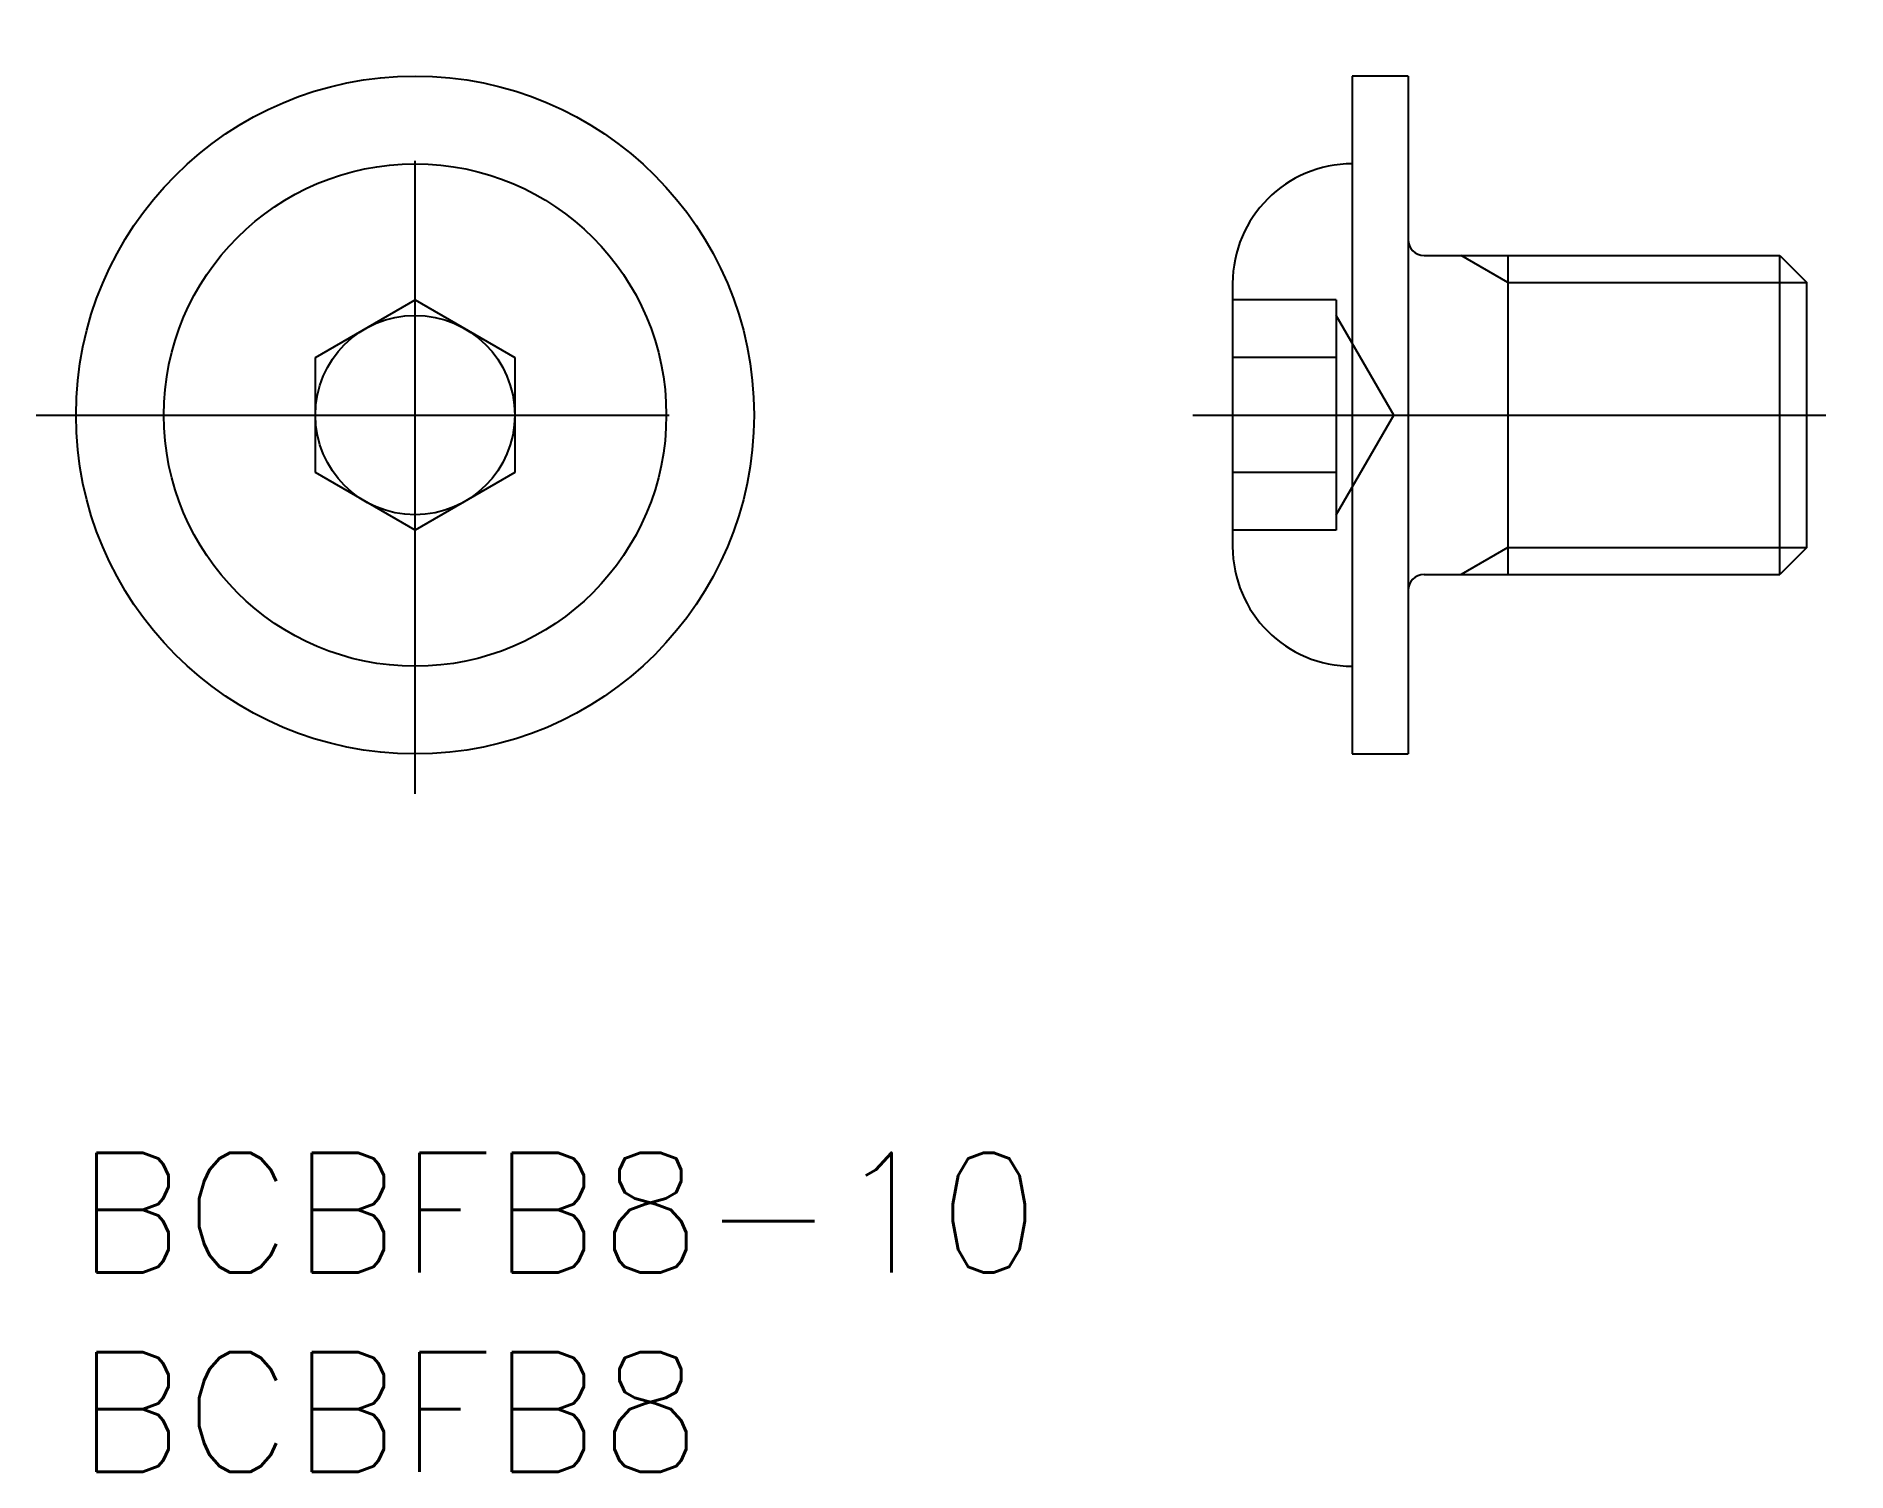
# Model space of a CAD drawing. Extents: x -1 to 44.4, y -8 to 28.
import ezdxf

# ---------------------------------------------------------------- set-up
doc = ezdxf.new("R2010")
doc.units = 0
doc.header["$LTSCALE"] = 0.5
doc.linetypes.add('CENTER', pattern=[50.8, 31.75, -6.35, 6.35, -6.35])
doc.linetypes.add('DASHED', pattern=[19.05, 12.7, -6.35])
for name, color, linetype in [('MSM_CENTER', 1, 'CENTER'), ('MSM_CONTINUOUS', 7, 'CONTINUOUS'), ('MSM_DASHED', 4, 'DASHED'), ('MSM_NARROW', 5, 'CONTINUOUS'), ('MSM_PART_NUMBER', 7, 'CONTINUOUS')]:
    doc.layers.add(name, color=color, linetype=linetype)
doc.styles.get("Standard").update_dxf_attribs({"font": 'txt.shx', "height": 1, "bigfont": 'bigfont.shx'})

# ---------------------------------------------------------------- blocks, each defined once
blk = doc.blocks.new('*U12')
at = {"layer": 'MSM_PART_NUMBER'}
blk.add_text('BCBFB8-10', height=3, dxfattribs=at).set_placement((0, -3))
blk = doc.blocks.new('*U13')
at = {"layer": 'MSM_PART_NUMBER'}
blk.add_text('BCBFB8', height=3, dxfattribs=at).set_placement((0, -8))

msp = doc.modelspace()

# ---------------------------------------------------------------- linework, layer by layer
at = {"layer": 'MSM_CENTER'}
for p, q in [((8.5, 9), (8.5, 28)), ((-1, 18.5), (18, 18.5)), ((28, 18.5), (44.4, 18.5))]:
    msp.add_line(p, q, dxfattribs=at)
at = {"layer": 'MSM_CONTINUOUS'}
for p, q in [((33.4, 27), (32, 27)), ((32, 27), (32, 10)), ((33.4, 27), (33.4, 10)), ((33.8, 22.5), (42.724, 22.5)), ((35.9, 22.5), (35.9, 14.5)), ((42.724, 14.5), (42.724, 22.5)), ((42.724, 22.5), (43.4, 21.823)), ((29, 21.8), (29, 15.2)), ((43.4, 15.176), (43.4, 21.823)), ((6, 19.943), (8.5, 21.387)), ((8.5, 21.387), (11, 19.943)), ((6, 17.057), (6, 19.943)), ((11, 19.943), (11, 17.057)), ((8.5, 15.613), (6, 17.057)), ((11, 17.057), (8.5, 15.613)), ((43.4, 15.176), (42.724, 14.5)), ((33.8, 14.5), (42.724, 14.5)), ((32, 10), (33.4, 10))]:
    msp.add_line(p, q, dxfattribs=at)
for radius in [8.5, 6.3, 2.5]:
    msp.add_circle((8.5, 18.5), radius, dxfattribs=at)
for centre, radius, start, end in [((32, 21.8), 3, 90, 180), ((33.8, 22.9), 0.4, 180, 270), ((32, 15.2), 3, 180, 270), ((33.8, 14.1), 0.4, 90, 180)]:
    msp.add_arc(centre, radius, start, end, dxfattribs=at)
at = {"layer": 'MSM_DASHED'}
for p, q in [((31.6, 21.387), (29, 21.387)), ((31.6, 21.387), (31.6, 15.613)), ((33.043, 18.5), (31.6, 21)), ((31.6, 19.943), (29, 19.943)), ((31.6, 16), (33.043, 18.5)), ((31.6, 17.057), (29, 17.057)), ((31.6, 15.613), (29, 15.613))]:
    msp.add_line(p, q, dxfattribs=at)
at = {"layer": 'MSM_NARROW'}
for p, q in [((35.9, 21.823), (34.728, 22.5)), ((35.9, 21.823), (43.4, 21.823)), ((35.9, 15.176), (34.728, 14.5)), ((35.9, 15.176), (43.4, 15.176))]:
    msp.add_line(p, q, dxfattribs=at)

# ---------------------------------------------------------------- block references
at = {"layer": 'MSM_CONTINUOUS'}
for name in ['*U12', '*U13']:
    msp.add_blockref(name, (0, 0), dxfattribs=at)

doc.saveas('drawing.dxf')
